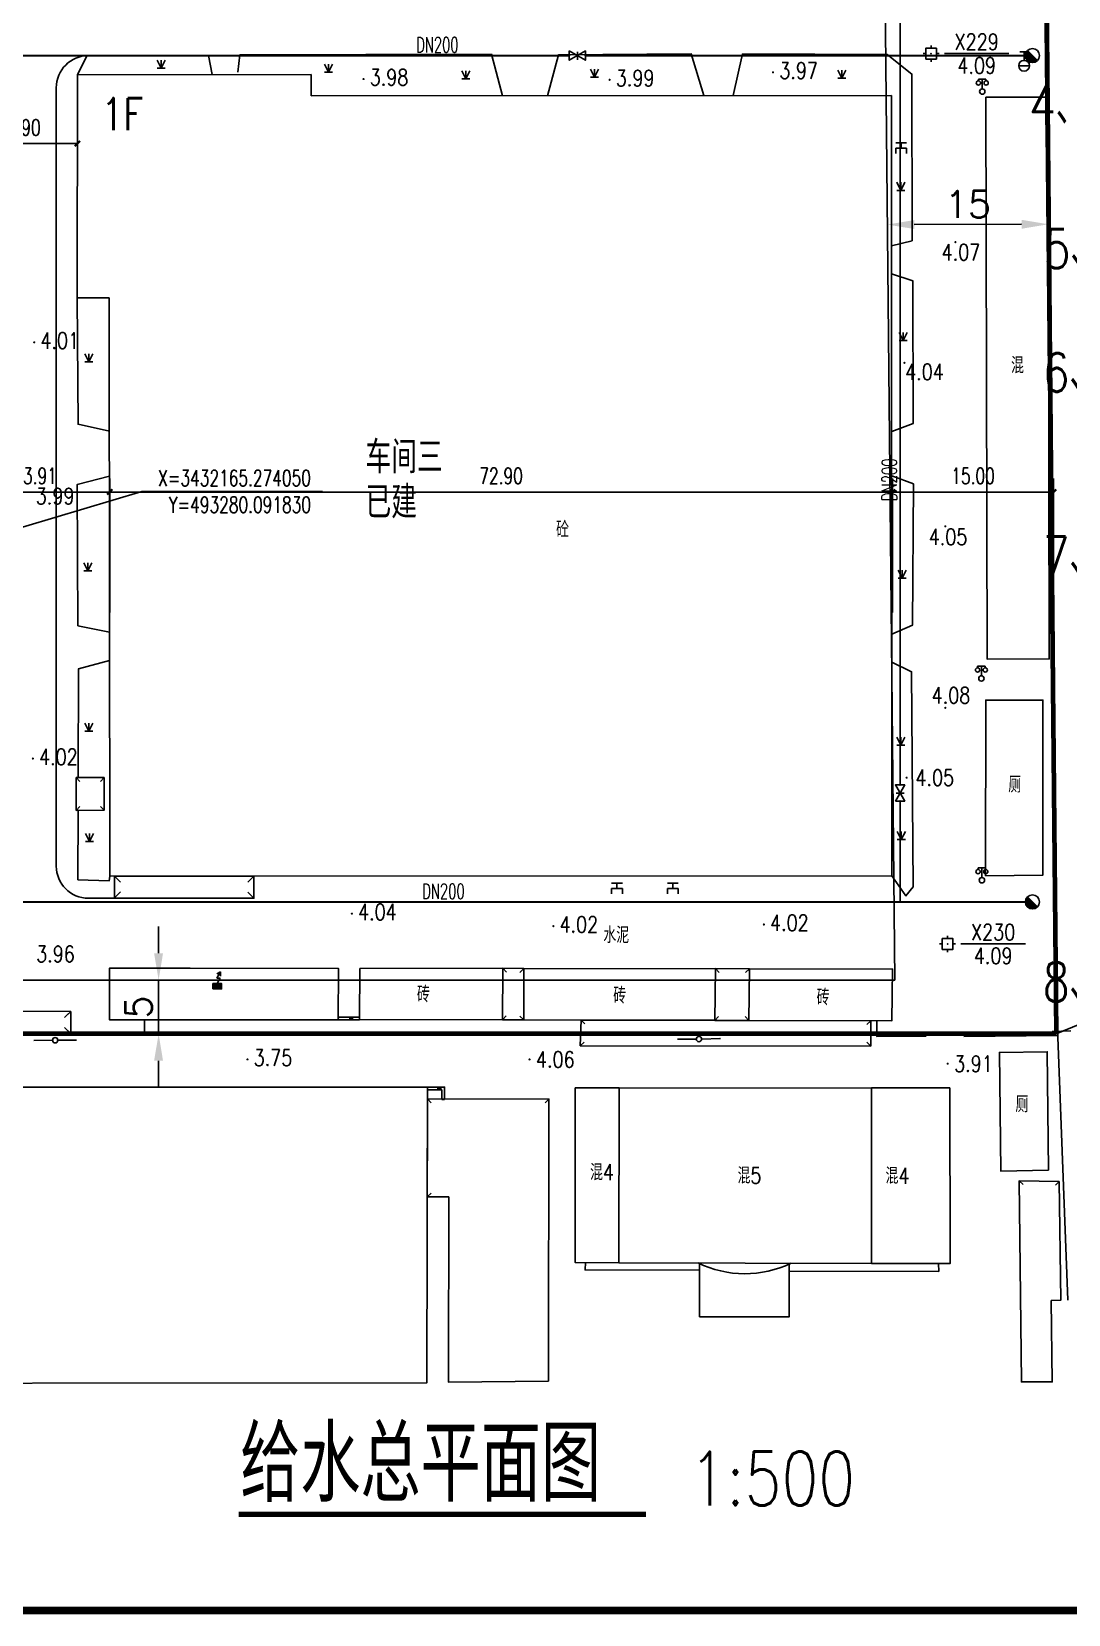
# Model space of a CAD drawing. Header units: millimetres. Extents: x 493081 to 494254, y 3431492 to 3432651.
# Drawn here: x 493286.7 to 493383.3, y 3432065.8 to 3432213.1 of the extents above; entities that cross this region are included whole.
import ezdxf
from ezdxf.enums import TextEntityAlignment as Align

# ---------------------------------------------------------------- set-up
doc = ezdxf.new("R2010")
doc.units = ezdxf.units.MM
doc.header["$LTSCALE"] = 300
doc.linetypes.add('ACAD_ISO04W100', pattern=[30, 24, -3, 0, -3])
for name, color, linetype in [('DIM_COOR', 3, 'Continuous'), ('DLSS', 4, 'Continuous'), ('EQUIP_消火栓', 7, 'Continuous'), ('EQUIP_阀门', 7, 'Continuous'), ('PIPE-消防', 1, 'TG_XZ'), ('PP-COM', 7, 'Continuous'), ('PUB_DIM', 3, 'Continuous'), ('PUB_TEXT', 7, 'Continuous'), ('TWT_TEXT', 7, 'Continuous'), ('WALL', 6, 'Continuous'), ('图框', 137, 'Continuous'), ('地形', 8, 'Continuous'), ('建筑线', 4, 'Continuous'), ('道路', 42, 'Continuous')]:
    doc.layers.add(name, color=color, linetype=linetype)
doc.styles.add('_HZTXT', font='txt.shx', dxfattribs={"width": 0.8, "bigfont": 'hztxt.shx'})
doc.styles.add('_TCH_DIM', font='SIMPLEX', dxfattribs={"bigfont": 'GBCBIG'})
doc.styles.add('_TWT_DIM', font='SIMPLEX', dxfattribs={"width": 0.8, "height": 2.8, "bigfont": 'HZTXT'})
doc.styles.add('_TWT_PIPEDN', font='SIMPLEX', dxfattribs={"width": 0.8, "height": 2.8, "bigfont": 'HZTXT'})
doc.styles.add('DIM_FONT', font='SIMPLEX', dxfattribs={"width": 0.7, "bigfont": 'GBCBIG'})
doc.styles.add('HZ', font='rs.shx', dxfattribs={"width": 0.8, "bigfont": 'hztxt.shx'})
doc.styles.get("Standard").update_dxf_attribs({"font": 'txt', "bigfont": 'gbcbig.shx'})
doc.styles.add('TG_LINETYPE', font='SIMPLEX', dxfattribs={"width": 0.8, "height": 2.8, "bigfont": 'HZTXT'})
doc.linetypes.add('TG_X', pattern='A,2,-0.3,["X",TG_LINETYPE,S=0.1,R=0,X=-0.23,Y=-0.15],0', length=2.3)
doc.linetypes.add('TG_XZ', pattern='A,2,-0.6,["XZ",TG_LINETYPE,S=0.1,R=0,X=-0.52,Y=-0.15],0', length=2.6)
doc.dimstyles.new('DIMN1', dxfattribs={"dimscale": 0.005, "dimtxt": 300, "dimasz": 100, "dimexe": 250, "dimexo": 300, "dimgap": 150, "dimtad": 1, "dimzin": 0, "dimdsep": 46, "dimtxsty": 'DIM_FONT', "dimblk": 'ARCHTICK', "dimcen": 0.09, "dimclrt": 7, "dimazin": 2, "dimtfac": 1, "dimtix": 1, "dimtmove": 2, "dimatfit": 3, "dimldrblk": 'ARCHTICK', "dimfxl": 0, "dimtolj": 1, "dimtzin": 0, "dimarcsym": 0})
doc.dimstyles.new('ISO-25', dxfattribs={"dimtxt": 2.5, "dimasz": 2.5, "dimexe": 1.25, "dimexo": 0.625, "dimtad": 1, "dimtxsty": 'Standard', "dimcen": 2.5, "dimadec": 0, "dimazin": 0, "dimtfac": 1, "dimtmove": 0, "dimatfit": 3, "dimfxl": 0, "dimarcsym": 0})

# ---------------------------------------------------------------- blocks, each defined once
blk = doc.blocks.new('GC200')
at = {"linetype": 'Continuous', "const_width": 0.2, "flags": 128}
blk.add_lwpolyline([(-0.1, 0, 1), (0.1, 0, 1)], format="xyb", close=True, dxfattribs=at)
blk = doc.blocks.new('*U3')
at = {"linetype": 'Continuous'}
for points in [[(0, 0), (0.5, 0.5), (-0.5, 0.5)], [(0, 0), (-0.5, 0.5), (-0.5, -0.5)], [(0, 0), (-0.5, -0.5), (0.5, -0.5)], [(0, 0), (0.5, -0.5), (0.5, 0.5)]]:
    blk.add_solid(points, dxfattribs=at)
blk = doc.blocks.new('gc002')
blk.add_lwpolyline([(-0.5, -0.5), (0.5, -0.5), (0.5, 0.5), (-0.5, 0.5), (-0.5, -0.5)])
at = {"linetype": 'Continuous'}
blk.add_blockref('*U3', (0, 0), dxfattribs=at)
blk = doc.blocks.new('gc259')
at = {"linetype": 'Continuous', "flags": 128}
for points in [[(-1, 0), (-1.5, 0)], [(-1, -1), (1, -1), (1, 1), (-1, 1), (-1, -1)], [(0, 1), (0, 1.5)], [(1, 0), (1.5, 0)], [(0, -1), (0, -1.5)]]:
    blk.add_lwpolyline(points, dxfattribs=at)
at = {"linetype": 'Continuous'}
blk.add_point((0, 0), dxfattribs=at)
blk.add_point((0, 0), dxfattribs=at)
blk = doc.blocks.new('*U15')
at = {"linetype": 'Continuous'}
for points in [[(0.8, 1), (-0.8, 1), (0.8, 0)], [(-0.8, 0), (0.8, 0), (-0.8, 1)], [(0.8, 0), (-0.8, 0), (0, 0)]]:
    blk.add_solid(points, dxfattribs=at)
blk = doc.blocks.new('gc129')
at = {"linetype": 'Continuous', "flags": 128}
for points in [[(-0.05, 2), (0.64, 3.2)], [(-0.05, 2.8), (0.64, 3.2)], [(0.64, 2.4), (0.64, 3.2)], [(-0.8, 0), (0, 0), (0.8, 0), (0.8, 1), (-0.8, 1), (-0.8, 0)], [(0.58, 2), (-0.05, 2)], [(0, 1), (0.58, 2)]]:
    blk.add_lwpolyline(points, dxfattribs=at)
at = {"linetype": 'Continuous'}
blk.add_blockref('*U15', (0, 0), dxfattribs=at)
blk = doc.blocks.new('gc170')
at = {"linetype": 'Continuous'}
blk.add_circle((0, 0), 0.5, dxfattribs=at)
blk = doc.blocks.new('gc013c')
at = {"linetype": 'Continuous'}
blk.add_line((0.5, 0), (4, 0), dxfattribs=at)
at = {"linetype": 'Continuous', "const_width": 0.15, "flags": 128}
blk.add_lwpolyline([(3.775, 0, 1), (3.925, 0, 1)], format="xyb", close=True, dxfattribs=at)
blk = doc.blocks.new('gc133')
for p, q in [((-1, 0), (1, 0)), ((-0.8, 2.6), (0.8, 2.6)), ((0, 1), (0, 2.6))]:
    blk.add_line(p, q)
blk.add_circle((0, 0), 1)
blk = doc.blocks.new('gc124')
for p, q in [((-0.75, 1.5), (0, 0)), ((-0.75, 0), (0.75, 0)), ((0, 0), (0, 1.5)), ((0, 0), (0.75, 1.5))]:
    blk.add_line(p, q)
blk = doc.blocks.new('gc018')
for p, q in [((-1, 1), (1, 1)), ((-1, 0), (1, 0)), ((-1, -1), (-1, 0)), ((0, 0), (0, 1)), ((1, 0), (1, -1))]:
    blk.add_line(p, q)
blk = doc.blocks.new('gc097')
for p, q in [((-0.7, 2), (-0.7, 2.3)), ((-0.7, 2.3), (0.7, 2.3)), ((0, 0.5), (0, 2.3)), ((0.7, 2.3), (0.7, 2))]:
    blk.add_line(p, q)
for centre, radius in [((-0.7, 1.6), 0.4), ((0, 0), 0.5), ((0.73, 1.6), 0.4)]:
    blk.add_circle(centre, radius)
blk = doc.blocks.new('*D34')
at = {"color": 0, "lineweight": -2, "transparency": 16777216}
for p, q in [((493298.55, 3432127.33), (493298.55, 3432129.83)), ((493298.01, 3432124.83), (493297.3, 3432124.83)), ((493298.55, 3432119.83), (493298.55, 3432124.83)), ((493298.01, 3432119.83), (493297.3, 3432119.83)), ((493298.55, 3432117.33), (493298.55, 3432114.83))]:
    blk.add_line(p, q, dxfattribs=at)
at = {"color": 0, "transparency": 16777216}
for points in [[(493298.13, 3432127.33), (493298.96, 3432127.33), (493298.55, 3432124.83)], [(493298.13, 3432117.33), (493298.96, 3432117.33), (493298.55, 3432119.83)]]:
    blk.add_solid(points, dxfattribs=at)
at = {"layer": 'Defpoints', "color": 0, "transparency": 16777216}
for p in [(493298.55, 3432124.83), (493298.63, 3432124.83), (493298.63, 3432119.83)]:
    blk.add_point(p, dxfattribs=at)
at = {"color": 0, "transparency": 16777216, "insert": (493296.67, 3432122.33), "char_height": 2.5, "attachment_point": 5, "rotation": 90}
blk.add_mtext('5', dxfattribs=at)
blk = doc.blocks.new('*D35')
at = {"color": 0, "lineweight": -2, "transparency": 16777216}
for p, q in [((493366.41, 3432194.55), (493366.41, 3432193.89)), ((493368.91, 3432195.15), (493378.91, 3432195.17)), ((493381.41, 3432194.58), (493381.41, 3432193.92))]:
    blk.add_line(p, q, dxfattribs=at)
at = {"color": 0, "transparency": 16777216}
for points in [[(493368.91, 3432195.56), (493368.91, 3432194.73), (493366.41, 3432195.14)], [(493378.91, 3432195.58), (493378.91, 3432194.75), (493381.41, 3432195.17)]]:
    blk.add_solid(points, dxfattribs=at)
at = {"layer": 'Defpoints', "color": 0, "transparency": 16777216}
for p in [(493366.41, 3432195.17), (493381.41, 3432195.2), (493381.41, 3432195.17)]:
    blk.add_point(p, dxfattribs=at)
at = {"color": 0, "transparency": 16777216, "insert": (493373.91, 3432197.03), "char_height": 2.5, "attachment_point": 5, "rotation": 0.118}
blk.add_mtext('15', dxfattribs=at)
blk = doc.blocks.new('ds')
at = {"layer": 'TWT_TEXT', "linetype": 'Continuous', "style": '_TWT_DIM', "width": 0.8}
for s, p in [('4、管道敷设--所有给水管道统一埋深(以管面计)为700MM，安装时管线时管道向下绕，', (484537.39, 3423576.29)), ('5、施工前复核与城市给水管网接口处的具体位置、管径和标高，如无法接口，应及时 ', (484538.74, 3423563.02)), ('6、参考图集：', (484538.65, 3423551.57)), ('7、给水及消防管施工完成后，应逐段进行水压试验，试验合格后方可交付使用。', (484538.65, 3423534.58)), ('8、市政雨水、污水系统由市政专业完善。', (484538.65, 3423495.16))]:
    blk.add_text(s, height=3.6, dxfattribs=at).set_placement(p)
blk = doc.blocks.new('_ArchTick')
at = {"color": 0, "linetype": 'ByBlock', "const_width": 0.4}
blk.add_lwpolyline([(-0.5, -0.5), (0.5, 0.5)], dxfattribs=at)
blk = doc.blocks.new('*D64')
at = {"layer": 'Defpoints', "color": 0, "transparency": 16777216}
for p in [(493294, 3432170.25), (493280.09, 3432157.55), (493294, 3432157.55)]:
    blk.add_point(p, dxfattribs=at)
at = {"layer": 'PUB_DIM', "color": 0, "lineweight": -2, "transparency": 16777216}
for p, q in [((493280.09, 3432159.05), (493280.09, 3432171.5)), ((493280.09, 3432170.25), (493294, 3432170.25)), ((493294, 3432159.05), (493294, 3432171.5))]:
    blk.add_line(p, q, dxfattribs=at)
at = {"layer": 'PUB_DIM', "color": 0, "lineweight": -2, "transparency": 16777216, "xscale": 0.5, "yscale": 0.5, "zscale": 0.5, "rotation": 180}
blk.add_blockref('_ArchTick', (493280.09, 3432170.25), dxfattribs=at)
at = {"layer": 'PUB_DIM', "color": 0, "lineweight": -2, "transparency": 16777216, "xscale": 0.5, "yscale": 0.5, "zscale": 0.5}
blk.add_blockref('_ArchTick', (493294, 3432170.25), dxfattribs=at)
at = {"layer": 'PUB_DIM', "color": 7, "transparency": 16777216, "insert": (493287.04, 3432171.75), "char_height": 1.5, "attachment_point": 5, "style": 'DIM_FONT'}
blk.add_mtext('\\A1;13.91', dxfattribs=at)
blk = doc.blocks.new('*D65')
at = {"layer": 'Defpoints', "color": 0, "transparency": 16777216}
for p in [(493366.89, 3432170.25), (493294, 3432157.55), (493366.89, 3432157.55)]:
    blk.add_point(p, dxfattribs=at)
at = {"layer": 'PUB_DIM', "color": 0, "lineweight": -2, "transparency": 16777216}
for p, q in [((493294, 3432159.05), (493294, 3432171.5)), ((493294, 3432170.25), (493366.89, 3432170.25)), ((493366.89, 3432159.05), (493366.89, 3432171.5))]:
    blk.add_line(p, q, dxfattribs=at)
at = {"layer": 'PUB_DIM', "color": 0, "lineweight": -2, "transparency": 16777216, "xscale": 0.5, "yscale": 0.5, "zscale": 0.5, "rotation": 180}
blk.add_blockref('_ArchTick', (493294, 3432170.25), dxfattribs=at)
at = {"layer": 'PUB_DIM', "color": 0, "lineweight": -2, "transparency": 16777216, "xscale": 0.5, "yscale": 0.5, "zscale": 0.5}
blk.add_blockref('_ArchTick', (493366.89, 3432170.25), dxfattribs=at)
at = {"layer": 'PUB_DIM', "color": 7, "transparency": 16777216, "insert": (493330.44, 3432171.75), "char_height": 1.5, "attachment_point": 5, "style": 'DIM_FONT'}
blk.add_mtext('\\A1;72.90', dxfattribs=at)
blk = doc.blocks.new('*D66')
at = {"layer": 'Defpoints', "color": 0, "transparency": 16777216}
for p in [(493381.89, 3432170.25), (493366.89, 3432157.55), (493381.89, 3432157.55)]:
    blk.add_point(p, dxfattribs=at)
at = {"layer": 'PUB_DIM', "color": 0, "lineweight": -2, "transparency": 16777216}
for p, q in [((493366.89, 3432159.05), (493366.89, 3432171.5)), ((493366.89, 3432170.25), (493381.89, 3432170.25)), ((493381.89, 3432159.05), (493381.89, 3432171.5))]:
    blk.add_line(p, q, dxfattribs=at)
at = {"layer": 'PUB_DIM', "color": 0, "lineweight": -2, "transparency": 16777216, "xscale": 0.5, "yscale": 0.5, "zscale": 0.5, "rotation": 180}
blk.add_blockref('_ArchTick', (493366.89, 3432170.25), dxfattribs=at)
at = {"layer": 'PUB_DIM', "color": 0, "lineweight": -2, "transparency": 16777216, "xscale": 0.5, "yscale": 0.5, "zscale": 0.5}
blk.add_blockref('_ArchTick', (493381.89, 3432170.25), dxfattribs=at)
at = {"layer": 'PUB_DIM', "color": 7, "transparency": 16777216, "insert": (493374.39, 3432171.75), "char_height": 1.5, "attachment_point": 5, "style": 'DIM_FONT'}
blk.add_mtext('\\A1;15.00', dxfattribs=at)
blk = doc.blocks.new('*D71')
at = {"layer": 'Defpoints', "color": 0, "transparency": 16777216}
for p in [(493280.09, 3432209.07), (493290.99, 3432209.07), (493290.99, 3432202.67)]:
    blk.add_point(p, dxfattribs=at)
at = {"layer": 'PUB_DIM', "color": 0, "lineweight": -2, "transparency": 16777216}
for p, q in [((493280.09, 3432207.57), (493280.09, 3432201.42)), ((493290.99, 3432207.57), (493290.99, 3432201.42)), ((493280.09, 3432202.67), (493290.99, 3432202.67))]:
    blk.add_line(p, q, dxfattribs=at)
at = {"layer": 'PUB_DIM', "color": 0, "lineweight": -2, "transparency": 16777216, "xscale": 0.5, "yscale": 0.5, "zscale": 0.5, "rotation": 180}
blk.add_blockref('_ArchTick', (493280.09, 3432202.67), dxfattribs=at)
at = {"layer": 'PUB_DIM', "color": 0, "lineweight": -2, "transparency": 16777216, "xscale": 0.5, "yscale": 0.5, "zscale": 0.5}
blk.add_blockref('_ArchTick', (493290.99, 3432202.67), dxfattribs=at)
at = {"layer": 'PUB_DIM', "color": 7, "transparency": 16777216, "insert": (493285.54, 3432204.17), "char_height": 1.5, "attachment_point": 5, "style": 'DIM_FONT'}
blk.add_mtext('\\A1;10.90', dxfattribs=at)
blk = doc.blocks.new('$TwtSys$00000386')
blk.add_line((-93, 93, 0), (93, -93, 0))
blk.add_circle((0, 0, 0), 131)
at = {"color": 0}
for points in [[(34, -127, 0), (-127, 34, 0), (93, -93, 0), (-93, 93, 0)], [(-34, -127, 0), (-127, -34, 0), (34, -127, 0), (-127, 34, 0)], [(-93, -93, 0), (-93, -93, 0), (-34, -127, 0), (-127, -34, 0)]]:
    blk.add_solid(points, dxfattribs=at)
at = {"flags": 9}
blk.add_attdef('A', (0, 0, 0), '', height=0.00524, dxfattribs=at)
blk = doc.blocks.new('$VALVE$00000296')
for points in [[(-125, 72), (-125, -72), (125, 72), (125, -72), (-125, 72)], [(0, 60), (0, -64)]]:
    blk.add_lwpolyline(points)
for p in [(-125, 0), (125, 0)]:
    blk.add_point(p)
blk = doc.blocks.new('sadf f')
at = {"layer": '图框', "const_width": 140}
blk.add_lwpolyline([(653251, 398263), (733851, 398263), (733851, 340863), (653251, 340863)], close=True, dxfattribs=at)

msp = doc.modelspace()

# ---------------------------------------------------------------- linework, layer by layer
at = {"color": 1, "lineweight": 100}
for p, q in [((493380.303, 3432308.994), (493382.142, 3432119.835)), ((493382.142, 3432119.835), (493236.135, 3432119.835))]:
    msp.add_line(p, q, dxfattribs=at)
at = {"color": 1, "linetype": 'ACAD_ISO04W100'}
for p in [(493365.381, 3432300.904), (493240.087, 3432124.835)]:
    msp.add_line(p, (493367.093, 3432124.835), dxfattribs=at)
at = {"layer": 'DIM_COOR', "color": 3}
for p, q in [((493280.092, 3432165.274), (493296.982, 3432170.311)), ((493296.982, 3432170.311), (493313.812, 3432170.311)), ((493382.142, 3432119.835), (493391.816, 3432123.83))]:
    msp.add_line(p, q, dxfattribs=at)
at = {"layer": 'PIPE-消防', "linetype": 'TG_X', "const_width": 0.175}
for points in [[(493367.599, 3432210.865), (493367.599, 3432295.865)], [(493281.592, 3432210.865), (493336.792, 3432210.865)], [(493338.292, 3432210.865), (493367.599, 3432210.865)], [(493367.599, 3432210.865), (493379.265, 3432210.865)], [(493367.599, 3432142.99), (493367.599, 3432210.865)], [(493367.599, 3432132.105), (493367.599, 3432141.49)], [(493282.728, 3432132.105), (493367.599, 3432132.105)], [(493367.599, 3432132.105), (493379.265, 3432132.105)]]:
    msp.add_lwpolyline(points, dxfattribs=at)
at = {"layer": 'PP-COM', "color": 0, "const_width": 0.5}
msp.add_lwpolyline([(493306.003, 3432075.115), (493343.929, 3432075.115)], dxfattribs=at)
at = {"layer": '地形', "color": 8}
for p, q in [((493371.733, 3432211.045), (493377.733, 3432211.045)), ((493290.872, 3432143.679), (493291.225, 3432143.326)), ((493293.476, 3432143.679), (493293.122, 3432143.326)), ((493290.872, 3432140.63), (493291.225, 3432140.984)), ((493293.476, 3432140.634), (493293.122, 3432140.987)), ((493294.428, 3432134.504), (493294.995, 3432133.939)), ((493294.428, 3432134.504), (493294.782, 3432134.151)), ((493307.418, 3432134.517), (493306.853, 3432133.951)), ((493307.418, 3432134.517), (493307.065, 3432134.163)), ((493294.431, 3432132.477), (493294.997, 3432133.042)), ((493294.431, 3432132.477), (493294.784, 3432132.83)), ((493307.42, 3432132.444), (493306.855, 3432133.01)), ((493307.42, 3432132.444), (493307.067, 3432132.798)), ((493373.266, 3432128.193), (493379.266, 3432128.193)), ((493330.596, 3432125.936), (493330.947, 3432125.58)), ((493330.596, 3432125.936), (493330.945, 3432125.578)), ((493332.552, 3432125.9), (493332.195, 3432125.55)), ((493332.552, 3432125.9), (493332.225, 3432125.572)), ((493350.395, 3432125.908), (493350.745, 3432125.551)), ((493353.567, 3432125.875), (493353.21, 3432125.525)), ((493290.368, 3432121.909), (493289.8, 3432121.345)), ((493290.368, 3432121.909), (493290.013, 3432121.556)), ((493290.36, 3432119.849), (493289.797, 3432120.416)), ((493290.36, 3432119.849), (493290.008, 3432120.203)), ((493315.285, 3432121.144), (493315.287, 3432121.394)), ((493317.261, 3432121.129), (493317.263, 3432121.379)), ((493330.564, 3432121.145), (493330.92, 3432121.496)), ((493330.564, 3432121.145), (493330.92, 3432121.496)), ((493332.549, 3432121.132), (493332.196, 3432121.487)), ((493332.549, 3432121.132), (493332.197, 3432121.488)), ((493337.906, 3432121.116), (493338.254, 3432120.756)), ((493350.345, 3432121.079), (493350.7, 3432121.431)), ((493353.515, 3432121.075), (493353.163, 3432121.43)), ((493364.864, 3432121.054), (493364.51, 3432120.701)), ((493337.82, 3432118.71), (493338.18, 3432119.057)), ((493364.86, 3432118.69), (493364.507, 3432119.044)), ((493323.59, 3432114.87), (493323.59, 3432114.62)), ((493323.588, 3432113.774), (493323.941, 3432113.419)), ((493325.18, 3432113.71), (493324.93, 3432113.71)), ((493334.897, 3432113.753), (493334.543, 3432113.401)), ((493378.693, 3432106.154), (493379.045, 3432105.799)), ((493382.425, 3432106.087), (493382.071, 3432105.735)), ((493323.572, 3432104.664), (493323.926, 3432105.016))]:
    msp.add_line(p, q, dxfattribs=at)
at = {"layer": '地形', "color": 8, "flags": 128}
for points in [[(493382.124, 3432135.39), (493381.32, 3432223.031)], [(493290.99, 3432209.069), (493291.853, 3432210.848), (493303.185, 3432210.865), (493303.527, 3432209.103)], [(493305.928, 3432209.312), (493306.123, 3432210.946), (493329.541, 3432210.998), (493330.573, 3432207.134)], [(493334.774, 3432207.135), (493335.788, 3432210.95), (493348.149, 3432211.02), (493349.331, 3432207.139)], [(493352.057, 3432207.14), (493352.936, 3432211.029), (493366.401, 3432210.968), (493368.705, 3432209.15), (493368.717, 3432193.634), (493366.806, 3432193.164)], [(493366.815, 3432175.899), (493368.809, 3432176.614), (493368.786, 3432189.897), (493366.808, 3432190.558)], [(493293.96, 3432175.902), (493291.051, 3432176.556), (493290.961, 3432188.322)], [(493293.982, 3432157.199), (493291.041, 3432157.809), (493290.967, 3432170.957), (493293.965, 3432171.717)], [(493366.824, 3432157.016), (493368.762, 3432157.871), (493368.835, 3432171.007), (493366.817, 3432171.749)], [(493291.061, 3432143.679), (493291.084, 3432153.787), (493293.985, 3432154.562)], [(493366.84, 3432134.53), (493368.134, 3432132.667), (493368.804, 3432133.506), (493368.672, 3432153.521), (493366.825, 3432154.413)], [(493294.01, 3432134.503), (493293.945, 3432134.082), (493291.039, 3432134.169), (493291.054, 3432140.631)], [(493383.226, 3432095.055), (493382.272, 3432119.527), (493382.124, 3432135.39)], [(493236.023, 3432120.037), (493297.22, 3432119.73), (493297.22, 3432121.128)], [(493315.285, 3432121.144), (493317.261, 3432121.129)], [(493315.287, 3432121.394), (493317.263, 3432121.379)], [(493365.439, 3432121.083), (493365.44, 3432119.58), (493370.03, 3432119.6)], [(493373.52, 3432119.58), (493382.271, 3432119.662)], [(493325.18, 3432113.71), (493325.18, 3432114.87), (493323.59, 3432114.87)], [(493324.93, 3432113.71), (493324.93, 3432114.62), (493323.59, 3432114.62)], [(493338.314, 3432098.537), (493338.27, 3432097.87), (493348.931, 3432097.843)], [(493348.933, 3432098.51), (493348.92, 3432093.5), (493357.27, 3432093.5), (493357.283, 3432098.489)], [(493371.163, 3432098.453), (493371.19, 3432097.72), (493357.281, 3432097.756)]]:
    msp.add_lwpolyline(points, dxfattribs=at)
for points in [[(493375.595, 3432206.982), (493381.386, 3432206.997), (493381.494, 3432154.727), (493375.702, 3432154.713)], [(493375.56, 3432134.54), (493380.9, 3432134.612), (493380.892, 3432150.894), (493375.581, 3432150.886)], [(493290.872, 3432140.63), (493293.476, 3432140.634), (493293.476, 3432143.679), (493290.872, 3432143.679)], [(493294.431, 3432132.477), (493307.42, 3432132.444), (493307.418, 3432134.517), (493294.428, 3432134.504)], [(493301.473, 3432125.932), (493293.982, 3432125.95), (493293.989, 3432121.126), (493315.285, 3432121.144), (493315.303, 3432125.902)], [(493330.596, 3432125.936), (493330.564, 3432121.139), (493317.262, 3432121.152), (493317.299, 3432125.909)], [(493332.549, 3432121.132), (493330.564, 3432121.145), (493330.596, 3432125.936), (493332.552, 3432125.9)], [(493350.395, 3432125.882), (493350.345, 3432121.079), (493332.549, 3432121.132), (493332.552, 3432125.9)], [(493353.567, 3432125.875), (493350.395, 3432125.908), (493350.345, 3432121.079), (493353.515, 3432121.075)], [(493353.515, 3432121.075), (493353.567, 3432125.875), (493366.9, 3432125.86), (493366.83, 3432121.05)], [(493290.36, 3432119.849), (493290.368, 3432121.909), (493280.274, 3432121.937), (493280.267, 3432119.884)], [(493337.82, 3432118.71), (493364.86, 3432118.69), (493364.864, 3432121.054), (493353.515, 3432121.075), (493350.345, 3432121.108), (493337.906, 3432121.116)], [(493381.432, 3432107.148), (493381.295, 3432118.157), (493376.843, 3432118.102), (493376.981, 3432107.048)], [(493250.027, 3432087.297), (493244.979, 3432087.293), (493245.003, 3432114.88), (493250.028, 3432114.882), (493323.59, 3432114.87), (493323.541, 3432087.362)], [(493337.34, 3432114.8), (493341.437, 3432114.8), (493341.395, 3432098.53), (493337.34, 3432098.54)], [(493341.395, 3432098.53), (493364.95, 3432098.469), (493364.95, 3432114.797), (493341.437, 3432114.789)], [(493364.95, 3432114.8), (493372.22, 3432114.8), (493372.25, 3432098.45), (493364.95, 3432098.469)], [(493334.85, 3432087.51), (493325.53, 3432087.42), (493325.57, 3432104.66), (493323.572, 3432104.664), (493323.588, 3432113.774), (493334.897, 3432113.753)], [(493382.425, 3432106.087), (493378.693, 3432106.154), (493378.895, 3432087.441), (493381.76, 3432087.441), (493381.678, 3432095.002), (493382.551, 3432095.032)]]:
    msp.add_lwpolyline(points, close=True, dxfattribs=at)
msp.add_lwpolyline([(493348.78, 3432098.511, 0.2284011), (493357.45, 3432098.488)], format="xyb", dxfattribs=at)
at = {"layer": '建筑线'}
for p, q in [((493290.961, 3432188.322), (493290.99, 3432209.069)), ((493290.99, 3432209.069), (493312.769, 3432209.101)), ((493312.769, 3432209.101), (493312.76, 3432207.13)), ((493312.76, 3432207.13), (493366.8, 3432207.144)), ((493366.8, 3432207.144), (493366.84, 3432134.53)), ((493293.68, 3432188.324), (493290.961, 3432188.322)), ((493293.945, 3432188.324), (493293.68, 3432188.324)), ((493293.948, 3432185.976), (493293.945, 3432188.324)), ((493294.01, 3432134.503), (493293.948, 3432185.976)), ((493366.84, 3432134.53), (493294.01, 3432134.503))]:
    msp.add_line(p, q, dxfattribs=at)
at = {"layer": '道路'}
for p, q in [((493303.185, 3432210.865), (493292.017, 3432210.865)), ((493289.017, 3432207.865), (493289.017, 3432135.444)), ((493307.42, 3432132.444), (493292.017, 3432132.444))]:
    msp.add_line(p, q, dxfattribs=at)
for centre, start, end in [((493292.017, 3432207.865), 90, 180), ((493292.017, 3432135.444), 180, 270)]:
    msp.add_arc(centre, 3, start, end, dxfattribs=at)

# ---------------------------------------------------------------- block references
at = {"linetype": 'Continuous', "xscale": 1.00548000424169, "yscale": 1.005479997955263, "zscale": 1.005480000000001}
msp.add_blockref('ds', (6186.954, -10133.06), dxfattribs=at)
at = {"layer": 'EQUIP_消火栓', "xscale": 0.005, "yscale": 0.005, "zscale": 0.005}
for p in [(493379.92, 3432210.865), (493379.92, 3432132.105)]:
    msp.add_blockref('$TwtSys$00000386', p, dxfattribs=at)
at = {"layer": 'EQUIP_阀门', "xscale": -0.006000000052154064, "yscale": -0.006000000052154064, "zscale": 0.006}
for p, rotation in [((493337.542, 3432210.865), 180), ((493367.599, 3432142.24), 270)]:
    msp.add_blockref('$VALVE$00000296', p, dxfattribs=dict(at, rotation=rotation))
at = {"layer": 'WALL', "xscale": 0.004999999888241291, "yscale": 0.004999999888241291, "zscale": 0.005}
msp.add_blockref('sadf f', (489914.428, 3430361.845), dxfattribs=at)
at = {"layer": '地形', "color": 8, "xscale": 0.5, "yscale": 0.5}
for name, p in [('gc259', (493370.483, 3432211.045, 4.086)), ('gc097', (493375.247, 3432207.519)), ('gc018', (493367.702, 3432202.246)), ('gc259', (493372.016, 3432128.193, 4.09)), ('gc129', (493304.006, 3432124.011))]:
    msp.add_blockref(name, p, dxfattribs=at)
at = {"layer": '地形', "color": 8}
for name, p, xscale, yscale, zscale, rotation in [('gc124', (493298.799, 3432209.681), 0.5000042608252948, 0.5000042608007789, 1.000008521724354, 359.9994326188862), ('gc124', (493314.374, 3432209.327), 0.5000043885336461, 0.5000043883919716, 1.000008777164465, 359.9994240813696), ('gc133', (493379.144, 3432209.923), 0.5000011631469311, 0.5000011627562344, 0.5000011631724341, 359.9992622345642), ('GC200', (493317.632, 3432208.683, 3.98), 0.5000003282175361, 0.5000003282912076, 0.5000003282882702, 359.9992508141172), ('gc124', (493327.169, 3432208.705), 0.5000045066959239, 0.5000045066699386, 1.000009013441135, 359.9994158640084), ('gc124', (493339.146, 3432208.852), 0.5000046057659739, 0.5000046058557928, 1.000009211638096, 359.9994090339979), ('GC200', (493340.549, 3432208.614, 3.99), 0.5000006203621218, 0.5000006202608347, 0.5000006204469403, 359.9992478797117), ('GC200', (493355.771, 3432209.31, 3.974), 0.500000809303945, 0.5000008093193173, 0.5000008093618965, 359.9992500144265), ('gc124', (493362.164, 3432208.768), 0.5000048189820272, 0.5000048191286623, 1.000009638055565, 359.9993937731931), ('gc124', (493367.676, 3432198.322), 0.500005162293432, 0.5000051623210311, 1.000010324616981, 359.9993660262523), ('GC200', (493372.746, 3432193.507, 4.069), 0.5000016727007774, 0.500001672655344, 0.5000016727653619, 359.9992276042383), ('gc124', (493367.883, 3432184.34), 0.5000055954201373, 0.5000055953860283, 1.000011190920346, 359.9993307556724), ('GC200', (493286.965, 3432184.184, 4.006), 0.5000006682117399, 0.5000006682239473, 0.500000668306494, 359.9992228002163), ('gc124', (493292.044, 3432182.374), 0.5000048181095316, 0.5000048181973398, 1.000009636242206, 359.9993871031497), ('GC200', (493368.002, 3432182.274, 4.04), 0.500002046629809, 0.5000020465813577, 0.5000020466755601, 359.9992023652359), ('GC200', (493371.808, 3432167.055, 4.054), 0.5000028225425593, 0.5000028223730624, 0.5000028226391764, 359.9991651208086), ('gc124', (493291.97, 3432162.919), 0.500005336685499, 0.5000053364783525, 1.000010673484324, 359.9993464966097), ('gc124', (493367.799, 3432162.222), 0.500006395956937, 0.5000063958577812, 1.000012791922259, 359.9992667245396), ('gc097', (493375.165, 3432152.901), 0.5000026511725356, 0.5000026510097086, 0.5000026512430431, 359.9992193348616), ('GC200', (493371.809, 3432150.17, 4.08), 0.5000030851176575, 0.5000030850060284, 0.5000030851586811, 359.9991624532208), ('gc124', (493292.051, 3432147.985), 0.5000057967624729, 0.5000057965517044, 1.000011593580291, 359.9993110660155), ('gc124', (493367.655, 3432146.696), 0.5000062996224282, 0.5000062994658947, 1.000012599320117, 359.9992741948236), ('GC200', (493286.84, 3432145.45, 4.016), 0.5000020018749418, 0.5000020018778741, 0.500002001975919, 359.9991480440337), ('GC200', (493368.2, 3432143.666, 4.05), 0.500002932437476, 0.5000029322691262, 0.5000029324803092, 359.9991741922839), ('gc124', (493292.126, 3432137.718), 0.5000061493291406, 0.5000061495229602, 1.000012298772529, 359.9992842796826), ('gc124', (493367.712, 3432137.904), 0.5000059773238852, 0.5000059772282839, 1.000011954690817, 359.9992992736568), ('gc097', (493375.215, 3432134.129), 0.5000026511725356, 0.5000026510097086, 0.5000026512430431, 359.9992193348616), ('gc018', (493341.234, 3432133.351), 0.5000028652693839, 0.5000028652139008, 0.5000028653488253, 359.9991464446884), ('gc018', (493346.434, 3432133.356), 0.5000028248719365, 0.5000028247013688, 0.5000028249298789, 359.999156743206), ('GC200', (493316.546, 3432131.016, 4.038), 0.5000030106189913, 0.5000030105002224, 0.5000030107191601, 359.9991082387959), ('GC200', (493335.307, 3432129.852, 4.018), 0.500002814978076, 0.5000028149224818, 0.5000028150556557, 359.9991455908338), ('GC200', (493354.911, 3432130.007, 4.016), 0.5000026804553108, 0.5000026803463697, 0.5000026805391274, 359.9991837967698), ('gc013c', (493383.755, 3432120.102), 0.4999968761607738, 0.4999968763440847, 0.9999937522907739, 181.2429549175323), ('gc013c', (493288.917, 3432119.237), 0.5000028982192584, 0.5000028978101909, 0.5000028982704141, 180.3416143030828), ('gc170', (493288.917, 3432119.237), 0.5000028981627948, 0.5000028978101909, 0.5000028982704141, 359.9991008748404), ('gc013c', (493288.917, 3432119.237), 0.5000028981938308, 0.5000028978101909, 0.500002898270414, 0.1042411600677133), ('gc013c', (493348.862, 3432119.345), 0.5000024815532648, 0.5000024815090001, 0.5000024815956484, 180.1043407645911), ('gc170', (493348.862, 3432119.345), 0.5000024815576785, 0.5000024815090001, 0.5000024815956484, 359.9992004983091), ('gc013c', (493348.862, 3432119.345), 0.4999973046782581, 0.4999973047524691, 0.9999946093473331, 1.242919906431124), ('GC200', (493306.822, 3432117.453, 3.751), 0.5000026859333144, 0.5000026859333144, 0.5000026860071232, 359.9991332109618)]:
    msp.add_blockref(name, p, dxfattribs=dict(at, xscale=xscale, yscale=yscale, zscale=zscale, rotation=rotation))
at = {"layer": '地形', "color": 8, "yscale": 0.25}
for p, xscale, rotation in [((493316.472, 3432121.26), 0.2499999999872755, 359.5510562500369), ((493324.69, 3432114.745), 0.25, 180)]:
    msp.add_blockref('gc002', p, dxfattribs=dict(at, xscale=xscale, rotation=rotation))
at = {"layer": '地形', "color": 8, "xscale": 0.5, "yscale": 0.5, "zscale": 0.5}
for p in [(493333.09, 3432117.45, 4.06), (493372.03, 3432117.05, 3.91)]:
    msp.add_blockref('GC200', p, dxfattribs=at)

# ---------------------------------------------------------------- texts
at = {"layer": 'DLSS', "color": 4, "style": 'HZ', "width": 0.8}
for s, p in [('1F', (493293.208, 3432205.413)), ('车间三', (493317.813, 3432173.487)), ('已建', (493317.813, 3432169.301))]:
    msp.add_text(s, height=3, dxfattribs=at).set_placement(p, align=Align.MIDDLE_LEFT)
at = {"layer": 'PP-COM', "color": 0, "width": 89.02033, "attachment_point": 1, "style": '_HZTXT'}
for s, insert, char_height in [('给水总平面图', (493306.15, 3432083.294), 7), ('1:500', (493347.982, 3432080.95), 5)]:
    msp.add_mtext(s, dxfattribs=dict(at, insert=insert, char_height=char_height))
at = {"layer": 'PUB_TEXT', "color": 3, "style": '_TCH_DIM', "width": 0.705882}
for s, p in [('X=3432165.274050', (493298.512, 3432170.811)), ('Y=493280.091830', (493299.512, 3432168.323))]:
    msp.add_text(s, height=1.4875, dxfattribs=at).set_placement(p)
at = {"layer": 'TWT_TEXT', "linetype": 'TG_X', "style": '_TWT_PIPEDN', "width": 0.64}
for p in [(493322.526, 3432211.165), (493323.094, 3432132.405)]:
    msp.add_text('DN200', height=1.4, dxfattribs=at).set_placement(p)
msp.add_text('DN200', height=1.4, rotation=90, dxfattribs=at).set_placement((493367.299, 3432169.416))
at = {"layer": '地形', "color": 8, "style": 'HZ', "width": 0.8}
for s, p in [('X229', (493374.733, 3432212.145)), ('4.09', (493374.733, 3432209.945)), ('厕', (493378.275, 3432143.064)), ('水泥', (493341.162, 3432129.1)), ('X230', (493376.266, 3432129.293)), ('4.09', (493376.266, 3432127.093))]:
    msp.add_text(s, height=1.5, dxfattribs=at).set_placement(p, align=Align.MIDDLE)
for s, p in [('3.97', (493356.347, 3432209.467)), ('3.98', (493318.208, 3432208.839)), ('3.99', (493341.125, 3432208.771)), ('4.07', (493371.465, 3432192.562)), ('4.01', (493287.542, 3432184.341)), ('4.04', (493368.068, 3432181.438)), ('混', (493377.931, 3432182.047)), ('3.99', (493287.115, 3432169.866)), ('砼', (493335.564, 3432166.771)), ('4.05', (493370.264, 3432166.077)), ('4.08', (493370.536, 3432151.331)), ('4.02', (493287.416, 3432145.606)), ('4.05', (493369.028, 3432143.671)), ('4.04', (493317.122, 3432131.173)), ('4.02', (493335.883, 3432130.009)), ('4.02', (493355.487, 3432130.164)), ('3.96', (493287.148, 3432127.264)), ('砖', (493322.604, 3432123.514)), ('砖', (493340.882, 3432123.403)), ('砖', (493359.821, 3432123.236)), ('3.75', (493307.398, 3432117.61)), ('4.06', (493333.69, 3432117.45)), ('3.91', (493372.63, 3432117.05)), ('厕', (493378.341, 3432113.276))]:
    msp.add_text(s, height=1.5, dxfattribs=at).set_placement(p, align=Align.MIDDLE_LEFT)
for s, p in [('混4', (493340.952, 3432106.951)), ('混5', (493354.686, 3432106.647)), ('混4', (493368.468, 3432106.624))]:
    msp.add_text(s, height=1.5, dxfattribs=at).set_placement(p, align=Align.MIDDLE_RIGHT)

# ---------------------------------------------------------------- dimensions: what is measured, and where the dimension line sits
for p1, p2, distance, picture, middle in [((493366.409, 3432195.17), (493381.411, 3432195.201), -0.03, '*D35', (493373.906, 3432197.03)), ((493298.63, 3432119.835), (493298.63, 3432124.835), 0.085, '*D34', (493296.671, 3432122.335))]:
    dim = msp.add_aligned_dim(p1=p1, p2=p2, distance=distance, dimstyle='ISO-25')
    dim.commit()
    dim.dimension.update_dxf_attribs({"geometry": picture, "text_midpoint": middle})
at = {"layer": 'PUB_DIM'}
for p1, p2, distance, picture, middle in [((493280.092, 3432209.069), (493290.99, 3432209.069), -6.404, '*D71', (493285.541, 3432204.165)), ((493280.0918, 3432157.5469), (493293.9972, 3432157.5469), 12.7044, '*D64', (493287.0445, 3432171.7512)), ((493293.9972, 3432157.5469), (493366.8924, 3432157.5469), 12.7044, '*D65', (493330.4448, 3432171.7512)), ((493366.892, 3432157.547), (493381.892, 3432157.547), 12.704, '*D66', (493374.392, 3432171.751))]:
    dim = msp.add_aligned_dim(p1=p1, p2=p2, distance=distance, dimstyle='DIMN1', dxfattribs=at)
    dim.commit()
    dim.dimension.update_dxf_attribs({"geometry": picture, "text_midpoint": middle})

doc.saveas('drawing.dxf')
